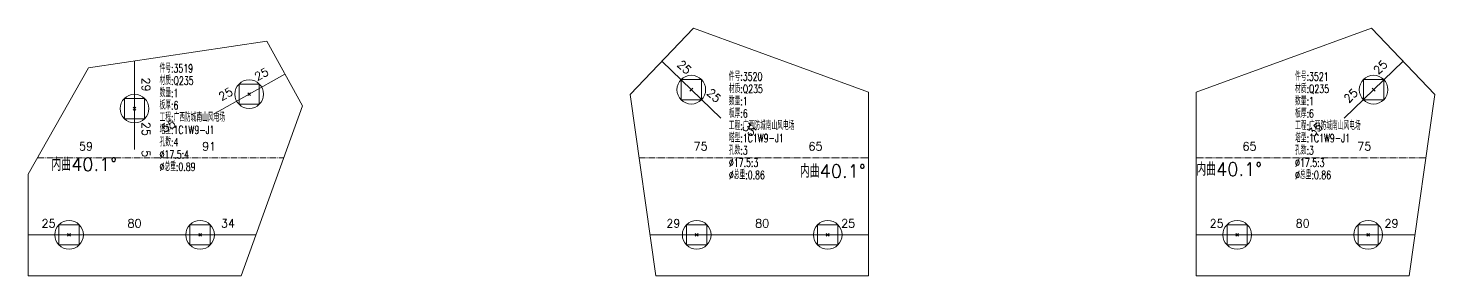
# Model space of a CAD drawing. Extents: x -105 to 10956, y -4548 to 9487.
# Drawn here: x 1042 to 1901, y -2364 to -2213 of the extents above; entities that cross this region are included whole.
import ezdxf
from ezdxf.enums import TextEntityAlignment as Align

# ---------------------------------------------------------------- set-up
doc = ezdxf.new("R2010")
doc.units = 0
doc.header["$MEASUREMENT"] = 0
doc.linetypes.add('制弯线', pattern=[5.9, 4, -0.5, 0.2, -0.5, 0.2, -0.5])
doc.layers.add('1', color=7, linetype='CONTINUOUS', lineweight=25)
doc.layers.add('2', color=7, linetype='CONTINUOUS', lineweight=25)
doc.styles.get("Standard").update_dxf_attribs({"font": 'simplex.shx', "width": 0.7, "height": 3, "bigfont": 'gbhzfs.shx'})

msp = doc.modelspace()

# ---------------------------------------------------------------- linework, layer by layer
at = {"layer": '1', "color": 7, "linetype": 'Continuous', "lineweight": 18}
for p, q in [((1448.27538, -2212.97968), (1409.49943, -2253.38297)), ((1555.21383, -2252.03768), (1448.27538, -2212.97968)), ((1862.15227, -2212.97968), (1755.21383, -2252.03768)), ((1900.92822, -2253.38297), (1862.15227, -2212.97968)), ((1187.67216, -2220.9942), (1078.9297, -2237.07724)), ((1209.49943, -2260.34608), (1187.67216, -2220.9942)), ((1078.9297, -2237.07724), (1042.00728, -2302.03768)), ((1409.49943, -2253.38297), (1425.21383, -2364.03768)), ((1555.21383, -2364.03768), (1555.21383, -2252.03768)), ((1755.21383, -2252.03768), (1755.21383, -2364.03768)), ((1885.21383, -2364.03768), (1900.92822, -2253.38297)), ((1172.00728, -2364.03768), (1209.49943, -2260.34608)), ((1042.00728, -2302.03768), (1042.00728, -2364.03768)), ((1042.00728, -2364.03768), (1172.00728, -2364.03768)), ((1425.21383, -2364.03768), (1555.21383, -2364.03768)), ((1755.21383, -2364.03768), (1885.21383, -2364.03768))]:
    msp.add_line(p, q, dxfattribs=at)
at = {"layer": '1', "color": 7, "linetype": 'Continuous', "lineweight": 13}
for p, q in [((1170.77992, -2259.41989), (1170.77992, -2247.04739)), ((1170.77992, -2247.04739), (1183.15242, -2247.04739)), ((1183.15242, -2247.04739), (1183.15242, -2259.41989)), ((1440.73834, -2256.67826), (1440.73834, -2244.30576)), ((1440.73834, -2244.30576), (1453.11084, -2244.30576)), ((1446.04959, -2251.36701), (1447.79959, -2249.61701)), ((1447.79959, -2251.36701), (1446.04959, -2249.61701)), ((1453.11084, -2244.30576), (1453.11084, -2256.67826)), ((1857.31682, -2256.67826), (1857.31682, -2244.30576)), ((1857.31682, -2244.30576), (1869.68932, -2244.30576)), ((1862.62807, -2251.36701), (1864.37807, -2249.61701)), ((1864.37807, -2251.36701), (1862.62807, -2249.61701)), ((1869.68932, -2244.30576), (1869.68932, -2256.67826)), ((1100.7787, -2268.22396), (1100.7787, -2255.85146)), ((1100.7787, -2255.85146), (1113.1512, -2255.85146)), ((1113.1512, -2255.85146), (1113.1512, -2268.22396)), ((1176.09117, -2254.10864), (1177.84117, -2252.35864)), ((1177.84117, -2254.10864), (1176.09117, -2252.35864)), ((1453.11084, -2256.67826), (1440.73834, -2256.67826)), ((1869.68932, -2256.67826), (1857.31682, -2256.67826)), ((1106.08995, -2262.91271), (1107.83995, -2261.16271)), ((1107.83995, -2262.91271), (1106.08995, -2261.16271)), ((1183.15242, -2259.41989), (1170.77992, -2259.41989)), ((1113.1512, -2268.22396), (1100.7787, -2268.22396)), ((1060.82103, -2345.22393), (1060.82103, -2332.85143)), ((1060.82103, -2332.85143), (1073.19353, -2332.85143)), ((1073.19353, -2332.85143), (1073.19353, -2345.22393)), ((1140.82103, -2345.22393), (1140.82103, -2332.85143)), ((1140.82103, -2332.85143), (1153.19353, -2332.85143)), ((1153.19353, -2332.85143), (1153.19353, -2345.22393)), ((1444.02758, -2345.22393), (1444.02758, -2332.85143)), ((1444.02758, -2332.85143), (1456.40008, -2332.85143)), ((1456.40008, -2332.85143), (1456.40008, -2345.22393)), ((1524.02758, -2345.22393), (1524.02758, -2332.85143)), ((1524.02758, -2332.85143), (1536.40008, -2332.85143)), ((1536.40008, -2332.85143), (1536.40008, -2345.22393)), ((1774.02758, -2345.22393), (1774.02758, -2332.85143)), ((1774.02758, -2332.85143), (1786.40008, -2332.85143)), ((1786.40008, -2332.85143), (1786.40008, -2345.22393)), ((1854.02758, -2345.22393), (1854.02758, -2332.85143)), ((1854.02758, -2332.85143), (1866.40008, -2332.85143)), ((1866.40008, -2332.85143), (1866.40008, -2345.22393)), ((1066.13228, -2339.91268), (1067.88228, -2338.16268)), ((1067.88228, -2339.91268), (1066.13228, -2338.16268)), ((1146.13228, -2339.91268), (1147.88228, -2338.16268)), ((1147.88228, -2339.91268), (1146.13228, -2338.16268)), ((1449.33883, -2339.91268), (1451.08883, -2338.16268)), ((1451.08883, -2339.91268), (1449.33883, -2338.16268)), ((1529.33883, -2339.91268), (1531.08883, -2338.16268)), ((1531.08883, -2339.91268), (1529.33883, -2338.16268)), ((1779.33883, -2339.91268), (1781.08883, -2338.16268)), ((1781.08883, -2339.91268), (1779.33883, -2338.16268)), ((1859.33883, -2339.91268), (1861.08883, -2338.16268)), ((1861.08883, -2339.91268), (1859.33883, -2338.16268)), ((1073.19353, -2345.22393), (1060.82103, -2345.22393)), ((1153.19353, -2345.22393), (1140.82103, -2345.22393)), ((1456.40008, -2345.22393), (1444.02758, -2345.22393)), ((1536.40008, -2345.22393), (1524.02758, -2345.22393)), ((1786.40008, -2345.22393), (1774.02758, -2345.22393)), ((1866.40008, -2345.22393), (1854.02758, -2345.22393))]:
    msp.add_line(p, q, dxfattribs=at)
for centre in [(1446.92459, -2250.49201), (1863.50307, -2250.49201), (1176.96617, -2253.23364), (1106.96495, -2262.03771), (1067.00728, -2339.03768), (1147.00728, -2339.03768), (1450.21383, -2339.03768), (1530.21383, -2339.03768), (1780.21383, -2339.03768), (1860.21383, -2339.03768)]:
    msp.add_circle(centre, 8.75, dxfattribs=at)
at = {"layer": '2', "color": 9, "linetype": 'Continuous', "lineweight": 13}
for p, q in [((1107.00017, -2287.03768), (1106.92384, -2232.9369)), ((1464.96173, -2267.80268), (1428.8874, -2233.18133)), ((1845.46593, -2267.80268), (1881.54025, -2233.18133)), ((1155.10398, -2265.35988), (1198.82831, -2241.10734)), ((1042.00728, -2339.03768), (1181.04662, -2339.03768)), ((1555.21383, -2339.03768), (1421.66351, -2339.03768)), ((1755.21383, -2339.03768), (1888.76415, -2339.03768))]:
    msp.add_line(p, q, dxfattribs=at)
at = {"layer": '2', "color": 190, "linetype": '制弯线', "lineweight": 13}
for p, q in [((1047.69111, -2292.03768), (1198.04058, -2292.03768)), ((1414.9889, -2292.03768), (1555.21383, -2292.03768)), ((1755.21383, -2292.03768), (1895.43876, -2292.03768))]:
    msp.add_line(p, q, dxfattribs=at)

# ---------------------------------------------------------------- texts
at = {"layer": '2', "color": 7, "linetype": 'Continuous', "lineweight": 13}
for s, rotation, p in [('25', 317, (1439.98328, -2239.67221)), ('25', 44, (1870.44438, -2239.67221)), ('25', 29, (1186.44209, -2244.54703)), ('29', 271, (1109.94439, -2247.48307)), ('25', 29, (1164.57992, -2256.6733)), ('25', 317, (1458.02044, -2256.98288)), ('25', 44, (1852.40721, -2256.98288)), ('25', 271, (1109.98256, -2274.53346)), ('55', 29, (1129.60044, -2276.07532)), ('35', 317, (1479.66505, -2277.75571)), ('35', 44, (1830.7626, -2277.75571)), ('5', 271, (1110.0037, -2289.53344))]:
    msp.add_text(s, height=5, rotation=rotation, dxfattribs=at).set_placement(p, align=Align.BOTTOM_CENTER)
for s, p in [('59', (1077.34915, -2289.03768)), ('91', (1152.52388, -2289.03768)), ('75', (1452.60137, -2289.03768)), ('65', (1522.71382, -2289.03768)), ('65', (1787.71384, -2289.03768)), ('75', (1857.82628, -2289.03768)), ('25', (1054.50728, -2336.03768)), ('80', (1107.00728, -2336.03768)), ('34', (1164.02695, -2336.03768)), ('29', (1435.93867, -2336.03768)), ('80', (1490.21383, -2336.03768)), ('25', (1542.71383, -2336.03768)), ('25', (1767.71383, -2336.03768)), ('80', (1820.21383, -2336.03768)), ('29', (1874.48899, -2336.03768))]:
    msp.add_text(s, height=5, dxfattribs=at).set_placement(p, align=Align.BOTTOM_CENTER)
for p in [(1056.2208, -2302.42679), (1513.24272, -2306.54699), (1755.29061, -2305.37814)]:
    msp.add_text('内曲40.1%%d', height=8, dxfattribs=at).set_placement(p, align=Align.BOTTOM_LEFT)
at = {"layer": '2', "color": 7, "linetype": 'Continuous', "lineweight": 13, "char_height": 5, "width": 500, "attachment_point": 1, "line_spacing_factor": 0.9}
for s, insert in [('件号:3519\\P材质:Q235\\P数量:1\\P板厚:6\\P工程:广西防城南山风电场\\P塔型:1C1W9-J1\\P孔数:4\\P%%c17.5:4\\P%%c总重:0.89', (1122.25336, -2235.01594)), ('件号:3520\\P材质:Q235\\P数量:1\\P板厚:6\\P工程:广西防城南山风电场\\P塔型:1C1W9-J1\\P孔数:3\\P%%c17.5:3\\P%%c总重:0.86', (1469.85663, -2240.00868)), ('件号:3521\\P材质:Q235\\P数量:1\\P板厚:6\\P工程:广西防城南山风电场\\P塔型:1C1W9-J1\\P孔数:3\\P%%c17.5:3\\P%%c总重:0.86', (1815.57103, -2240.00868))]:
    msp.add_mtext(s, dxfattribs=dict(at, insert=insert))

doc.saveas('drawing.dxf')
